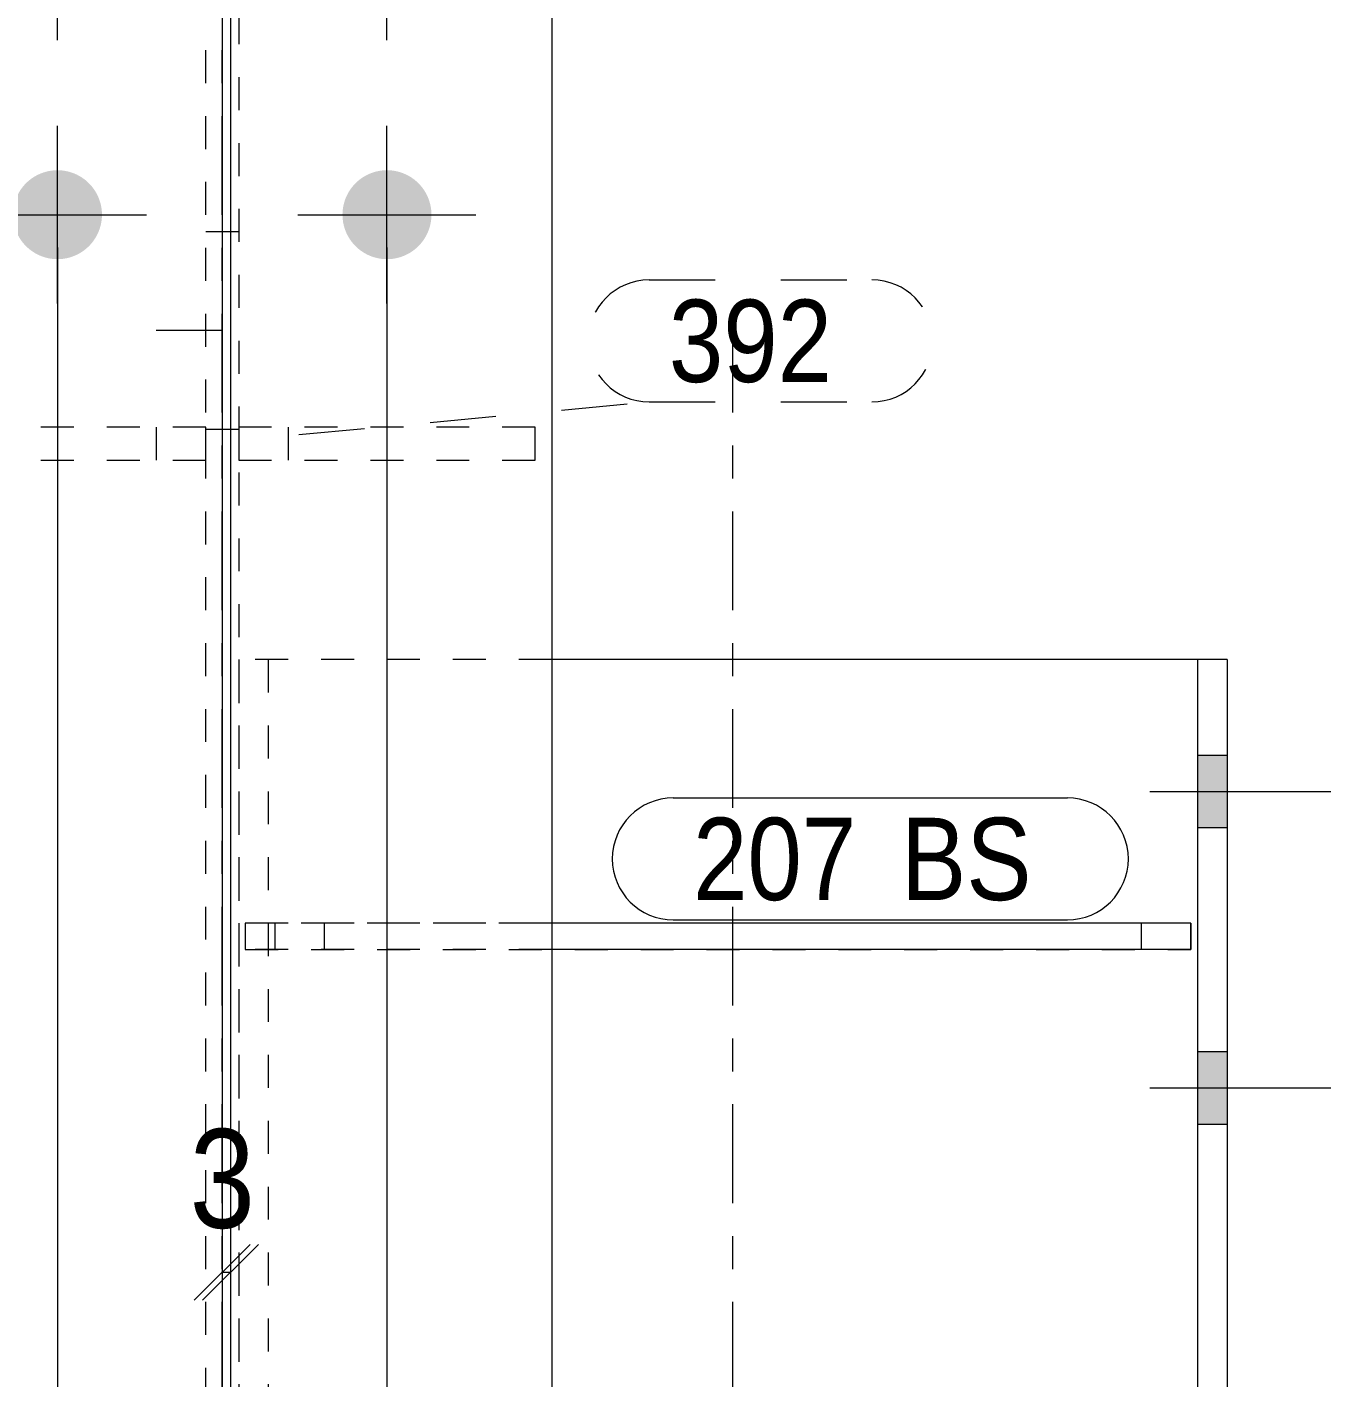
# Model space of a CAD drawing. Header units: millimetres. Extents: x 2 to 579, y 1 to 825.
# Drawn here: x 72.38 to 111.95, y 187 to 227.98 of the extents above; entities that cross this region are included whole.
import ezdxf

# ---------------------------------------------------------------- set-up
doc = ezdxf.new("R2010")
doc.units = ezdxf.units.MM
for name, pattern in [('XKITLINE00', [0]), ('XKITLINE01', [4, 1, -1, 1, -1]), ('XKITLINE02', [4, 2, -2]), ('XKITLINE03', [6, 3, -1, 1, -1])]:
    doc.linetypes.add(name, pattern=pattern)
for name, color, linetype, lineweight in [('Bolt', 3, 'Continuous', 0), ('Dimensions', 7, 'Continuous', 0), ('Part', 2, 'Continuous', 0), ('PartMark', 7, 'Continuous', 0)]:
    doc.layers.add(name, color=color, linetype=linetype, lineweight=lineweight)
doc.styles.add('ARIAL', font='ARIAL.TTF')

# ---------------------------------------------------------------- blocks, each defined once
blk = doc.blocks.new('*A49')
at = {"layer": 'Bolt'}
for points in [[(71.955, 222.315), (71.956, 222.349), (71.958, 222.382), (71.961, 222.415), (71.965, 222.448), (71.969, 222.48), (71.974, 222.513), (71.98, 222.546), (71.987, 222.578), (71.995, 222.61), (72.003, 222.642), (72.013, 222.674), (72.023, 222.706), (72.033, 222.737), (72.045, 222.768), (72.057, 222.799), (72.07, 222.829), (72.084, 222.859), (72.099, 222.889), (72.114, 222.919), (72.13, 222.948), (72.146, 222.976), (72.164, 223.005), (72.182, 223.032), (72.201, 223.06), (72.22, 223.086), (72.24, 223.113), (72.261, 223.139), (72.282, 223.164), (72.304, 223.189), (72.327, 223.213), (72.35, 223.237), (72.374, 223.26), (72.398, 223.283), (72.423, 223.305), (72.448, 223.326), (72.474, 223.347), (72.5, 223.367), (72.527, 223.386), (72.554, 223.405), (72.582, 223.423), (72.61, 223.44), (72.639, 223.457), (72.668, 223.473), (72.697, 223.488), (72.727, 223.503), (72.757, 223.516), (72.788, 223.53), (72.819, 223.542), (72.85, 223.553), (72.881, 223.564), (72.913, 223.574), (72.944, 223.583), (72.976, 223.592), (73.009, 223.599), (73.041, 223.606), (73.074, 223.612), (73.106, 223.618), (73.139, 223.622), (73.172, 223.626), (73.205, 223.629), (73.238, 223.631), (73.271, 223.632), (73.304, 223.632), (73.338, 223.632), (73.371, 223.631), (73.404, 223.629), (73.437, 223.626), (73.47, 223.622), (73.502, 223.618), (73.535, 223.612), (73.568, 223.606), (73.6, 223.599), (73.632, 223.592), (73.664, 223.583), (73.696, 223.574), (73.728, 223.564), (73.759, 223.553), (73.79, 223.542), (73.821, 223.53), (73.851, 223.516), (73.882, 223.503), (73.911, 223.488), (73.941, 223.473), (73.97, 223.457), (73.998, 223.44), (74.027, 223.423), (74.054, 223.405), (74.082, 223.386), (74.109, 223.367), (74.135, 223.347), (74.161, 223.326), (74.186, 223.305), (74.211, 223.283), (74.235, 223.26), (74.259, 223.237), (74.282, 223.213), (74.305, 223.189), (74.327, 223.164), (74.348, 223.139), (74.369, 223.113), (74.389, 223.086), (74.408, 223.06), (74.427, 223.032), (74.445, 223.005), (74.462, 222.976), (74.479, 222.948), (74.495, 222.919), (74.51, 222.889), (74.525, 222.859), (74.539, 222.829), (74.552, 222.799), (74.564, 222.768), (74.575, 222.737), (74.586, 222.706), (74.596, 222.674), (74.605, 222.642), (74.614, 222.61), (74.622, 222.578), (74.628, 222.546), (74.635, 222.513), (74.64, 222.48), (74.644, 222.448), (74.648, 222.415), (74.651, 222.382), (74.653, 222.349), (74.654, 222.315), (74.654, 222.282), (74.654, 222.249), (74.653, 222.216), (74.651, 222.183), (74.648, 222.15), (74.644, 222.117), (74.64, 222.084), (74.635, 222.051), (74.628, 222.019), (74.622, 221.987), (74.614, 221.954), (74.605, 221.922), (74.596, 221.89), (74.586, 221.859), (74.575, 221.827), (74.564, 221.796), (74.552, 221.766), (74.539, 221.735), (74.525, 221.705), (74.51, 221.675), (74.495, 221.646), (74.479, 221.617), (74.462, 221.588), (74.445, 221.56), (74.427, 221.532), (74.408, 221.505), (74.389, 221.478), (74.369, 221.452), (74.348, 221.426), (74.327, 221.401), (74.305, 221.376), (74.282, 221.351), (74.259, 221.328), (74.235, 221.305), (74.211, 221.282), (74.186, 221.26), (74.161, 221.239), (74.135, 221.218), (74.109, 221.198), (74.082, 221.179), (74.054, 221.16), (74.027, 221.142), (73.998, 221.124), (73.97, 221.108), (73.941, 221.092), (73.911, 221.076), (73.882, 221.062), (73.851, 221.048), (73.821, 221.035), (73.79, 221.023), (73.759, 221.011), (73.728, 221), (73.696, 220.99), (73.664, 220.981), (73.632, 220.973), (73.6, 220.965), (73.568, 220.958), (73.535, 220.952), (73.502, 220.947), (73.47, 220.942), (73.437, 220.939), (73.404, 220.936), (73.371, 220.934), (73.338, 220.933), (73.304, 220.932), (73.271, 220.933), (73.238, 220.934), (73.205, 220.936), (73.172, 220.939), (73.139, 220.942), (73.106, 220.947), (73.074, 220.952), (73.041, 220.958), (73.009, 220.965), (72.976, 220.973), (72.944, 220.981), (72.913, 220.99), (72.881, 221), (72.85, 221.011), (72.819, 221.023), (72.788, 221.035), (72.757, 221.048), (72.727, 221.062), (72.697, 221.076), (72.668, 221.092), (72.639, 221.108), (72.61, 221.124), (72.582, 221.142), (72.554, 221.16), (72.527, 221.179), (72.5, 221.198), (72.474, 221.218), (72.448, 221.239), (72.423, 221.26), (72.398, 221.282), (72.374, 221.305), (72.35, 221.328), (72.327, 221.351), (72.304, 221.376), (72.282, 221.401), (72.261, 221.426), (72.24, 221.452), (72.22, 221.478), (72.201, 221.505), (72.182, 221.532), (72.164, 221.56), (72.146, 221.588), (72.13, 221.617), (72.114, 221.646), (72.099, 221.675), (72.084, 221.705), (72.07, 221.735), (72.057, 221.766), (72.045, 221.796), (72.033, 221.827), (72.023, 221.859), (72.013, 221.89), (72.003, 221.922), (71.995, 221.954), (71.987, 221.987), (71.98, 222.019), (71.974, 222.051), (71.969, 222.084), (71.965, 222.117), (71.961, 222.15), (71.958, 222.183), (71.956, 222.216), (71.955, 222.249), (71.954, 222.282)], [(81.955, 222.315), (81.956, 222.349), (81.958, 222.382), (81.961, 222.415), (81.965, 222.448), (81.969, 222.48), (81.974, 222.513), (81.98, 222.546), (81.987, 222.578), (81.995, 222.61), (82.003, 222.642), (82.013, 222.674), (82.023, 222.706), (82.033, 222.737), (82.045, 222.768), (82.057, 222.799), (82.07, 222.829), (82.084, 222.859), (82.099, 222.889), (82.114, 222.919), (82.13, 222.948), (82.146, 222.976), (82.164, 223.005), (82.182, 223.032), (82.201, 223.06), (82.22, 223.086), (82.24, 223.113), (82.261, 223.139), (82.282, 223.164), (82.304, 223.189), (82.327, 223.213), (82.35, 223.237), (82.374, 223.26), (82.398, 223.283), (82.423, 223.305), (82.448, 223.326), (82.474, 223.347), (82.5, 223.367), (82.527, 223.386), (82.554, 223.405), (82.582, 223.423), (82.61, 223.44), (82.639, 223.457), (82.668, 223.473), (82.697, 223.488), (82.727, 223.503), (82.757, 223.516), (82.788, 223.53), (82.819, 223.542), (82.85, 223.553), (82.881, 223.564), (82.913, 223.574), (82.944, 223.583), (82.976, 223.592), (83.009, 223.599), (83.041, 223.606), (83.074, 223.612), (83.106, 223.618), (83.139, 223.622), (83.172, 223.626), (83.205, 223.629), (83.238, 223.631), (83.271, 223.632), (83.304, 223.632), (83.338, 223.632), (83.371, 223.631), (83.404, 223.629), (83.437, 223.626), (83.47, 223.622), (83.502, 223.618), (83.535, 223.612), (83.568, 223.606), (83.6, 223.599), (83.632, 223.592), (83.664, 223.583), (83.696, 223.574), (83.728, 223.564), (83.759, 223.553), (83.79, 223.542), (83.821, 223.53), (83.851, 223.516), (83.882, 223.503), (83.911, 223.488), (83.941, 223.473), (83.97, 223.457), (83.998, 223.44), (84.027, 223.423), (84.054, 223.405), (84.082, 223.386), (84.109, 223.367), (84.135, 223.347), (84.161, 223.326), (84.186, 223.305), (84.211, 223.283), (84.235, 223.26), (84.259, 223.237), (84.282, 223.213), (84.305, 223.189), (84.327, 223.164), (84.348, 223.139), (84.369, 223.113), (84.389, 223.086), (84.408, 223.06), (84.427, 223.032), (84.445, 223.005), (84.462, 222.976), (84.479, 222.948), (84.495, 222.919), (84.51, 222.889), (84.525, 222.859), (84.539, 222.829), (84.552, 222.799), (84.564, 222.768), (84.575, 222.737), (84.586, 222.706), (84.596, 222.674), (84.605, 222.642), (84.614, 222.61), (84.622, 222.578), (84.628, 222.546), (84.635, 222.513), (84.64, 222.48), (84.644, 222.448), (84.648, 222.415), (84.651, 222.382), (84.653, 222.349), (84.654, 222.315), (84.654, 222.282), (84.654, 222.249), (84.653, 222.216), (84.651, 222.183), (84.648, 222.15), (84.644, 222.117), (84.64, 222.084), (84.635, 222.051), (84.628, 222.019), (84.622, 221.987), (84.614, 221.954), (84.605, 221.922), (84.596, 221.89), (84.586, 221.859), (84.575, 221.827), (84.564, 221.796), (84.552, 221.766), (84.539, 221.735), (84.525, 221.705), (84.51, 221.675), (84.495, 221.646), (84.479, 221.617), (84.462, 221.588), (84.445, 221.56), (84.427, 221.532), (84.408, 221.505), (84.389, 221.478), (84.369, 221.452), (84.348, 221.426), (84.327, 221.401), (84.305, 221.376), (84.282, 221.351), (84.259, 221.328), (84.235, 221.305), (84.211, 221.282), (84.186, 221.26), (84.161, 221.239), (84.135, 221.218), (84.109, 221.198), (84.082, 221.179), (84.054, 221.16), (84.027, 221.142), (83.998, 221.124), (83.97, 221.108), (83.941, 221.092), (83.911, 221.076), (83.882, 221.062), (83.851, 221.048), (83.821, 221.035), (83.79, 221.023), (83.759, 221.011), (83.728, 221), (83.696, 220.99), (83.664, 220.981), (83.632, 220.973), (83.6, 220.965), (83.568, 220.958), (83.535, 220.952), (83.502, 220.947), (83.47, 220.942), (83.437, 220.939), (83.404, 220.936), (83.371, 220.934), (83.338, 220.933), (83.304, 220.932), (83.271, 220.933), (83.238, 220.934), (83.205, 220.936), (83.172, 220.939), (83.139, 220.942), (83.106, 220.947), (83.074, 220.952), (83.041, 220.958), (83.009, 220.965), (82.976, 220.973), (82.944, 220.981), (82.913, 220.99), (82.881, 221), (82.85, 221.011), (82.819, 221.023), (82.788, 221.035), (82.757, 221.048), (82.727, 221.062), (82.697, 221.076), (82.668, 221.092), (82.639, 221.108), (82.61, 221.124), (82.582, 221.142), (82.554, 221.16), (82.527, 221.179), (82.5, 221.198), (82.474, 221.218), (82.448, 221.239), (82.423, 221.26), (82.398, 221.282), (82.374, 221.305), (82.35, 221.328), (82.327, 221.351), (82.304, 221.376), (82.282, 221.401), (82.261, 221.426), (82.24, 221.452), (82.22, 221.478), (82.201, 221.505), (82.182, 221.532), (82.164, 221.56), (82.146, 221.588), (82.13, 221.617), (82.114, 221.646), (82.099, 221.675), (82.084, 221.705), (82.07, 221.735), (82.057, 221.766), (82.045, 221.796), (82.033, 221.827), (82.023, 221.859), (82.013, 221.89), (82.003, 221.922), (81.995, 221.954), (81.987, 221.987), (81.98, 222.019), (81.974, 222.051), (81.969, 222.084), (81.965, 222.117), (81.961, 222.15), (81.958, 222.183), (81.956, 222.216), (81.955, 222.249), (81.954, 222.282)]]:
    blk.add_hatch(color=3, dxfattribs=at).paths.add_polyline_path(points, flags=17)
at = {"layer": 'Bolt', "color": 3, "linetype": 'XKITLINE00', "lineweight": 0}
for p, q in [((73.304, 227.582), (73.304, 232.982)), ((83.304, 227.582), (83.304, 232.982)), ((73.304, 219.582), (73.304, 224.982)), ((83.304, 219.582), (83.304, 224.982)), ((70.604, 222.282), (76.004, 222.282)), ((80.604, 222.282), (86.004, 222.282))]:
    blk.add_line(p, q, dxfattribs=at)
blk = doc.blocks.new('*A50')
at = {"layer": 'Bolt', "color": 3, "linetype": 'XKITLINE02', "lineweight": 0}
for p, q in [((77.804, 221.775), (78.804, 221.775)), ((76.304, 218.775), (80.304, 218.775)), ((77.804, 215.775), (78.804, 215.775))]:
    blk.add_line(p, q, dxfattribs=at)
blk = doc.blocks.new('*A60')
at = {"layer": 'Bolt'}
for points in [[(108.804, 203.675), (107.904, 203.675), (107.904, 205.875), (108.804, 205.875)], [(108.804, 203.675), (107.904, 203.675), (107.904, 205.875), (108.804, 205.875)], [(108.804, 194.675), (107.904, 194.675), (107.904, 196.875), (108.804, 196.875)], [(108.804, 194.675), (107.904, 194.675), (107.904, 196.875), (108.804, 196.875)], [(108.804, 174.675), (107.904, 174.675), (107.904, 176.875), (108.804, 176.875)], [(108.804, 174.675), (107.904, 174.675), (107.904, 176.875), (108.804, 176.875)], [(108.804, 165.675), (107.904, 165.675), (107.904, 167.875), (108.804, 167.875)], [(108.804, 165.675), (107.904, 165.675), (107.904, 167.875), (108.804, 167.875)]]:
    blk.add_hatch(color=3, dxfattribs=at).paths.add_polyline_path(points, flags=17)
at = {"layer": 'Bolt', "color": 3, "linetype": 'XKITLINE00', "lineweight": 0}
for p, q in [((107.904, 205.875), (108.804, 205.875)), ((107.904, 205.875), (108.804, 205.875)), ((106.454, 204.775), (111.954, 204.775)), ((106.454, 204.775), (111.954, 204.775)), ((107.904, 203.675), (108.804, 203.675)), ((107.904, 203.675), (108.804, 203.675)), ((107.904, 196.875), (108.804, 196.875)), ((107.904, 196.875), (108.804, 196.875)), ((106.454, 195.775), (111.954, 195.775)), ((106.454, 195.775), (111.954, 195.775)), ((107.904, 194.675), (108.804, 194.675)), ((107.904, 194.675), (108.804, 194.675)), ((107.904, 176.875), (108.804, 176.875)), ((107.904, 176.875), (108.804, 176.875)), ((106.454, 175.775), (111.954, 175.775)), ((106.454, 175.775), (111.954, 175.775)), ((107.904, 174.675), (108.804, 174.675)), ((107.904, 174.675), (108.804, 174.675)), ((107.904, 167.875), (108.804, 167.875)), ((107.904, 167.875), (108.804, 167.875)), ((106.454, 166.775), (111.954, 166.775)), ((106.454, 166.775), (111.954, 166.775)), ((107.904, 165.675), (108.804, 165.675)), ((107.904, 165.675), (108.804, 165.675))]:
    blk.add_line(p, q, dxfattribs=at)
blk = doc.blocks.new('*A62')
at = {"layer": 'Part', "color": 2, "linetype": 'XKITLINE00', "lineweight": 0}
blk.add_line((88.304, 667.574), (88.304, 150.275), dxfattribs=at)
at = {"layer": 'Part', "color": 7, "linetype": 'XKITLINE01', "lineweight": 0}
for p, q in [((77.804, 150.275), (77.804, 666.456)), ((78.804, 666.456), (78.804, 150.275))]:
    blk.add_line(p, q, dxfattribs=at)
at = {"layer": 'Part', "color": 7, "linetype": 'XKITLINE03', "lineweight": 0}
blk.add_line((78.304, 150.275), (78.304, 660.1), dxfattribs=at)
blk = doc.blocks.new('*A77')
at = {"layer": 'Part', "color": 7, "linetype": 'XKITLINE01', "lineweight": 0}
for p, q in [((87.804, 215.834), (78.804, 215.834)), ((78.804, 215.834), (78.804, 214.834)), ((80.304, 215.834), (80.304, 214.834)), ((87.804, 214.834), (87.804, 215.834)), ((78.804, 214.834), (87.804, 214.834))]:
    blk.add_line(p, q, dxfattribs=at)
blk = doc.blocks.new('*A80')
at = {"layer": 'Part', "color": 7, "linetype": 'XKITLINE01', "lineweight": 0}
for p, q in [((77.804, 215.834), (68.804, 215.834)), ((68.804, 215.834), (68.804, 214.834)), ((76.304, 215.834), (76.304, 214.834)), ((77.804, 214.834), (77.804, 215.834)), ((68.804, 214.834), (77.804, 214.834))]:
    blk.add_line(p, q, dxfattribs=at)
blk = doc.blocks.new('*A82')
at = {"layer": 'Part', "color": 7, "linetype": 'XKITLINE03', "lineweight": 0}
blk.add_line((93.804, 150.275), (93.804, 218.775), dxfattribs=at)
at = {"layer": 'Part', "color": 7, "linetype": 'XKITLINE01', "lineweight": 0}
for p, q in [((78.804, 208.775), (78.804, 150.275)), ((88.304, 208.775), (78.804, 208.775)), ((79.704, 208.775), (79.704, 150.275))]:
    blk.add_line(p, q, dxfattribs=at)
at = {"layer": 'Part', "color": 2, "linetype": 'XKITLINE00', "lineweight": 0}
for p, q in [((108.804, 208.775), (88.304, 208.775)), ((107.904, 208.775), (107.904, 150.275)), ((108.804, 208.775), (108.804, 150.275))]:
    blk.add_line(p, q, dxfattribs=at)
blk = doc.blocks.new('*A84')
at = {"layer": 'Part', "color": 7, "linetype": 'XKITLINE01', "lineweight": 0}
for p, q in [((107.704, 200.775), (79.004, 200.775)), ((79.004, 200.775), (79.004, 199.975)), ((79.904, 200.775), (79.904, 199.975)), ((81.404, 199.975), (81.404, 200.775)), ((88.304, 200.775), (88.304, 199.975)), ((106.204, 199.975), (106.204, 200.775)), ((107.704, 199.975), (107.704, 200.775)), ((79.004, 199.975), (107.704, 199.975))]:
    blk.add_line(p, q, dxfattribs=at)
blk = doc.blocks.new('*A85')
at = {"layer": 'Part', "color": 7, "linetype": 'XKITLINE01', "lineweight": 0}
for p, q in [((88.304, 200.775), (79.004, 200.775)), ((79.004, 200.775), (79.004, 199.975)), ((79.904, 200.775), (79.904, 199.975)), ((81.404, 199.975), (81.404, 200.775)), ((88.304, 200.775), (88.304, 199.975)), ((106.204, 199.975), (106.204, 200.775)), ((88.304, 199.975), (79.004, 199.975))]:
    blk.add_line(p, q, dxfattribs=at)
at = {"layer": 'Part', "color": 2, "linetype": 'XKITLINE00', "lineweight": 0}
for p, q in [((107.704, 200.775), (88.304, 200.775)), ((107.704, 200.775), (107.704, 199.975)), ((107.704, 199.975), (88.304, 199.975))]:
    blk.add_line(p, q, dxfattribs=at)
blk = doc.blocks.new('*A207')
at = {"layer": 'Dimensions', "color": 7, "linetype": 'XKITLINE00', "lineweight": 0}
for p, q in [((78.304, 549.151), (78.304, 175.775)), ((78.554, 549.151), (78.554, 175.775))]:
    blk.add_line(p, q, dxfattribs=at)
blk = doc.blocks.new('*A208')
at = {"layer": 'Dimensions', "color": 7, "linetype": 'XKITLINE00', "lineweight": 0}
for p, q in [((78.304, 419.151), (78.304, 187.775)), ((78.554, 419.151), (78.554, 187.775)), ((79.153, 191.023), (77.456, 189.326)), ((79.403, 191.023), (77.706, 189.326)), ((78.304, 190.175), (78.554, 190.175))]:
    blk.add_line(p, q, dxfattribs=at)
at = {"layer": 'Dimensions', "color": 3}
for p in [(78.304, 190.175), (78.554, 190.175)]:
    blk.add_point(p, dxfattribs=at)
at = {"layer": 'Dimensions', "color": 3, "style": 'ARIAL', "width": 0.85}
blk.add_text('3', height=3, dxfattribs=at).set_placement((77.317, 191.525))
blk = doc.blocks.new('*A214')
at = {"layer": 'PartMark', "color": 7, "linetype": 'XKITLINE00', "lineweight": 0}
for p, q in [((91.993, 204.575), (103.954, 204.575)), ((91.993, 200.875), (103.954, 200.875))]:
    blk.add_line(p, q, dxfattribs=at)
for centre, start, end in [((91.993, 202.725), 90, 270), ((103.954, 202.725), 270, 90)]:
    blk.add_arc(centre, 1.85, start, end, dxfattribs=at)
at = {"layer": 'PartMark', "color": 3, "style": 'ARIAL', "width": 0.85}
for s, p in [('207', (92.593, 201.475)), ('BS', (98.906, 201.475))]:
    blk.add_text(s, height=2.5, dxfattribs=at).set_placement(p)
blk = doc.blocks.new('*A229')
at = {"layer": 'Dimensions', "color": 7, "linetype": 'XKITLINE00', "lineweight": 0}
for p, q in [((73.304, 221.282), (73.304, 143.775)), ((78.304, 221.282), (78.304, 143.775))]:
    blk.add_line(p, q, dxfattribs=at)
blk = doc.blocks.new('*A230')
at = {"layer": 'Dimensions', "color": 7, "linetype": 'XKITLINE00', "lineweight": 0}
for p, q in [((78.304, 221.282), (78.304, 143.325)), ((83.304, 221.282), (83.304, 143.325))]:
    blk.add_line(p, q, dxfattribs=at)
blk = doc.blocks.new('*A231')
at = {"layer": 'Dimensions', "color": 7, "linetype": 'XKITLINE00', "lineweight": 0}
for p, q in [((78.304, 309.151), (78.304, 155.775)), ((78.554, 309.151), (78.554, 155.775))]:
    blk.add_line(p, q, dxfattribs=at)
blk = doc.blocks.new('*A238')
at = {"layer": 'PartMark', "color": 7, "linetype": 'XKITLINE02', "lineweight": 0}
for p, q in [((91.26, 220.302), (98.023, 220.302)), ((80.634, 215.605), (91.26, 216.602)), ((91.26, 216.602), (98.023, 216.602))]:
    blk.add_line(p, q, dxfattribs=at)
for centre, start, end in [((91.26, 218.452), 90, 270), ((98.023, 218.452), 270, 90)]:
    blk.add_arc(centre, 1.85, start, end, dxfattribs=at)
at = {"layer": 'PartMark', "color": 3, "style": 'ARIAL', "width": 0.85}
blk.add_text('392', height=2.5, dxfattribs=at).set_placement((91.86, 217.202))

msp = doc.modelspace()

# ---------------------------------------------------------------- block references
at = {"lineweight": 0}
for name in ['*A50', '*A207', '*A208', '*A231', '*A49', '*A229', '*A230', '*A238', '*A82', '*A80', '*A77', '*A60', '*A214', '*A84', '*A85']:
    msp.add_blockref(name, (0, 0), dxfattribs=at)
at = {"layer": 'Part', "lineweight": 0}
msp.add_blockref('*A62', (0, 0), dxfattribs=at)

doc.saveas('drawing.dxf')
